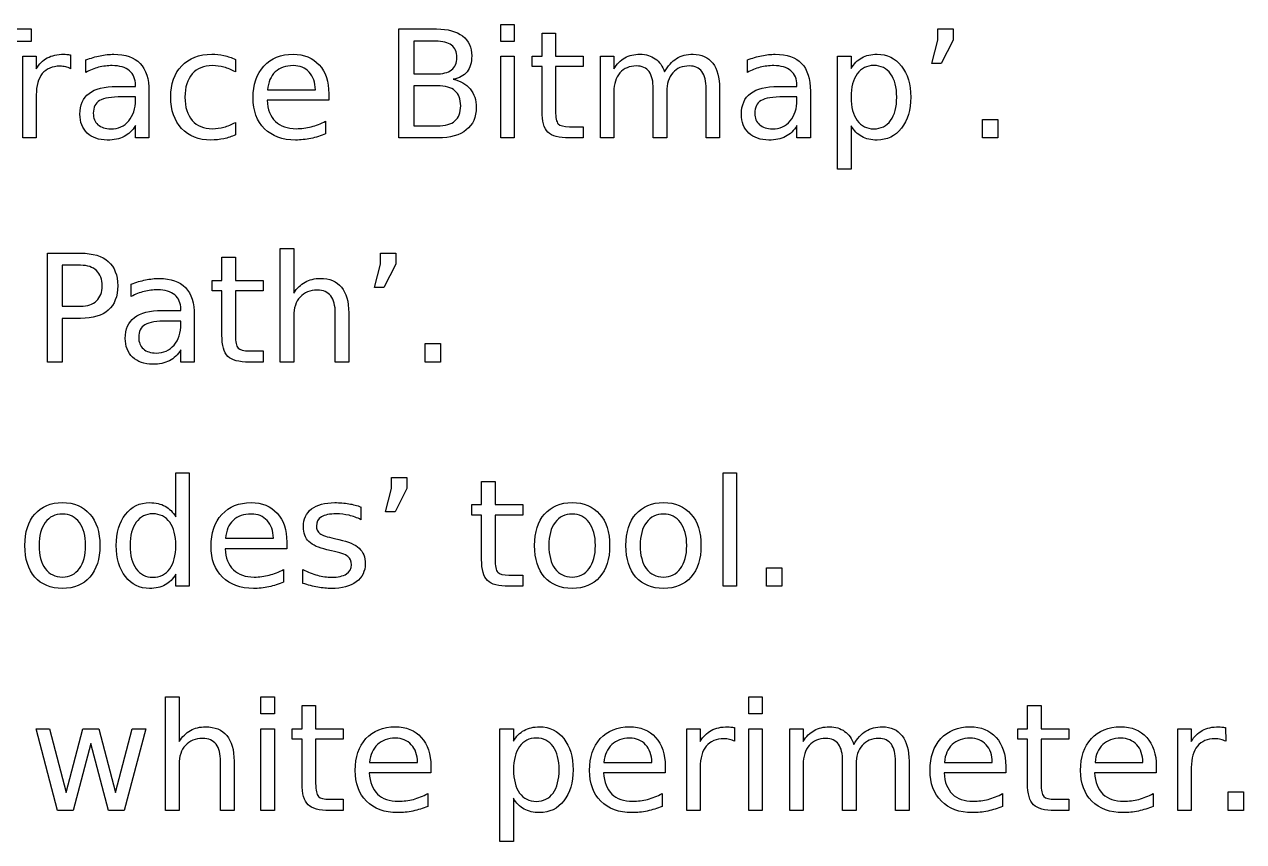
# Model space of a CAD drawing. Extents: x -140 to 352, y 0 to 216.
# Drawn here: x 311.39 to 347.34, y 125.3 to 149.39 of the extents above; entities that cross this region are included whole.
import ezdxf

# ---------------------------------------------------------------- set-up
doc = ezdxf.new("R2010")
doc.units = 0
doc.layers.add('Design_Template', color=7, linetype='CONTINUOUS')

msp = doc.modelspace()

# ---------------------------------------------------------------- linework, layer by layer
at = {"layer": 'Design_Template', "color": 7}
for points in [[(308.875307, 149.257593), (311.592281, 149.257593), (311.592281, 148.89189), (310.452153, 148.89189), (310.452153, 146.045841), (310.015456, 146.045841), (310.015456, 148.89189), (308.875307, 148.89189)], [(325.437475, 149.39312), (325.833292, 149.39312), (325.833292, 148.89189), (325.437475, 148.89189)], [(338.325361, 149.257593), (338.779273, 149.257593), (338.779273, 148.93061), (338.426464, 148.244377), (338.148955, 148.244377), (338.325361, 148.93061)], [(325.437475, 148.455193), (325.833292, 148.455193), (325.833292, 146.045841), (325.437475, 146.045841)], [(339.639741, 146.592248), (340.093656, 146.592248), (340.093656, 146.045841), (339.639741, 146.045841)], [(321.890129, 142.649078), (322.344027, 142.649078), (322.344027, 142.322095), (321.991235, 141.635861), (321.713726, 141.635861), (321.890129, 142.322095)], [(323.204512, 139.983732), (323.65841, 139.983732), (323.65841, 139.437325), (323.204512, 139.437325)], [(322.217105, 136.040566), (322.671003, 136.040566), (322.671003, 135.713579), (322.318211, 135.027345), (322.040702, 135.027345), (322.217105, 135.713579)], [(331.994355, 136.176092), (332.390168, 136.176092), (332.390168, 132.82881), (331.994355, 132.82881)], [(333.272162, 133.375217), (333.726077, 133.375217), (333.726077, 132.82881), (333.272162, 132.82881)], [(318.364291, 129.567577), (318.760122, 129.567577), (318.760122, 129.066343), (318.364291, 129.066343)], [(332.751582, 129.567577), (333.147395, 129.567577), (333.147395, 129.066343), (332.751582, 129.066343)], [(311.732115, 128.629646), (312.127928, 128.629646), (312.62271, 126.749492), (313.115336, 128.629646), (313.582159, 128.629646), (314.076923, 126.749492), (314.569563, 128.629646), (314.96538, 128.629646), (314.335075, 126.220294), (313.868269, 126.220294), (313.349823, 128.195105), (312.829226, 126.220294), (312.362416, 126.220294)], [(318.364291, 128.629646), (318.760122, 128.629646), (318.760122, 126.220294), (318.364291, 126.220294)], [(332.751582, 128.629646), (333.147395, 128.629646), (333.147395, 126.220294), (332.751582, 126.220294)], [(346.889331, 126.766701), (347.343229, 126.766701), (347.343229, 126.220294), (346.889331, 126.220294)]]:
    msp.add_lwpolyline(points, close=True, dxfattribs=at)
for points in [[(322.434377, 149.257593), (323.544396, 149.257593)], [(323.587435, 146.045841), (322.434377, 146.045841), (322.434377, 149.257593)], [(322.868918, 148.900494), (322.868918, 147.93245), (323.512131, 147.93245)], [(323.512131, 148.900494), (322.868918, 148.900494)], [(326.652894, 146.839637), (326.652894, 148.147571), (326.36249, 148.147571), (326.36249, 148.455193), (326.652894, 148.455193), (326.652894, 149.139279), (327.050876, 149.139279)], [(327.050876, 149.139279), (327.050876, 148.455193), (327.86617, 148.455193), (327.86617, 148.147571), (327.050876, 148.147571), (327.050876, 146.839637)], [(311.73856, 147.315061), (311.73856, 146.045848), (311.340592, 146.045848), (311.340592, 148.4552), (311.73856, 148.4552), (311.73856, 148.080889)], [(312.749632, 148.491762), (312.751749, 148.085182)], [(313.201392, 147.979776), (313.201392, 148.345483)], [(317.611358, 148.362691), (317.611358, 147.992684)], [(328.771846, 147.407556), (328.771846, 146.045841), (328.373878, 146.045841), (328.373878, 148.455193), (328.771846, 148.455193), (328.771846, 148.080882)], [(332.708543, 147.979776), (332.708543, 148.345483)], [(335.767574, 146.407244), (335.767574, 145.129423), (335.369606, 145.129423), (335.369606, 148.455193), (335.767574, 148.455193), (335.767574, 148.089489)], [(314.109202, 147.566743), (314.664221, 147.566743), (314.664221, 147.605464)], [(315.060034, 147.420464), (315.060034, 146.045841), (314.664221, 146.045841), (314.664221, 146.411544)], [(318.557899, 147.463485), (319.969092, 147.465602)], [(322.868918, 147.579651), (322.868918, 146.40294), (323.565908, 146.40294)], [(323.565908, 147.579651), (322.868918, 147.579651)], [(330.33147, 147.407556), (330.33147, 146.045841), (329.933501, 146.045841), (329.933501, 147.48715)], [(331.891097, 147.500058), (331.891097, 146.045841), (331.493128, 146.045841), (331.493128, 147.48715)], [(333.616356, 147.566743), (334.171375, 147.566743), (334.171375, 147.605464)], [(334.567188, 147.420464), (334.567188, 146.045841), (334.171375, 146.045841), (334.171375, 146.411544)], [(314.664221, 147.168771), (314.664221, 147.256969), (314.270545, 147.256969)], [(320.364922, 147.349471), (320.364922, 147.155863), (318.544991, 147.155863)], [(334.171375, 147.168771), (334.171375, 147.256969), (333.777699, 147.256969)], [(317.611358, 146.504046), (317.611358, 146.138343)], [(320.272421, 146.542771), (320.272421, 146.168459)], [(327.459601, 146.377124), (327.86617, 146.377124), (327.86617, 146.045841), (327.459601, 146.045841)], [(319.332342, 140.79904), (319.332342, 139.437325), (318.934359, 139.437325), (318.934359, 142.784604), (319.332342, 142.784604), (319.332342, 141.47237)], [(312.065554, 142.649078), (313.046495, 142.649078)], [(313.046495, 140.728051), (312.500095, 140.728051), (312.500095, 139.437325), (312.065554, 139.437325), (312.065554, 142.649078)], [(317.213389, 140.231121), (317.213389, 141.539055), (316.92299, 141.539055), (316.92299, 141.846677), (317.213389, 141.846677), (317.213389, 142.530763), (317.611375, 142.530763)], [(317.611375, 142.530763), (317.611375, 141.846677), (318.426684, 141.846677), (318.426684, 141.539055), (317.611375, 141.539055), (317.611375, 140.231121)], [(312.500095, 142.291978), (312.500095, 141.08515), (313.046495, 141.08515)], [(313.046495, 142.291978), (312.500095, 142.291978)], [(314.539436, 141.37126), (314.539436, 141.736967)], [(315.44725, 140.958228), (316.002268, 140.958228), (316.002268, 140.996949)], [(316.002268, 140.560256), (316.002268, 140.648454), (315.608589, 140.648454)], [(316.398081, 140.811948), (316.398081, 139.437325), (316.002268, 139.437325), (316.002268, 139.803029)], [(320.952192, 140.891542), (320.952192, 139.437325), (320.556375, 139.437325), (320.556375, 140.878634)], [(318.0201, 139.768612), (318.426684, 139.768612), (318.426684, 139.437325), (318.0201, 139.437325)], [(315.853819, 134.872458), (315.853819, 136.176092), (316.24965, 136.176092), (316.24965, 132.82881), (315.853819, 132.82881), (315.853819, 133.190213)], [(324.871687, 133.622605), (324.871687, 134.93054), (324.581287, 134.93054), (324.581287, 135.238165), (324.871687, 135.238165), (324.871687, 135.922247), (325.269673, 135.922247)], [(325.269673, 135.922247), (325.269673, 135.238165), (326.084981, 135.238165), (326.084981, 134.93054), (325.269673, 134.93054), (325.269673, 133.622605)], [(321.311446, 135.167172), (321.311446, 134.792865)], [(319.125812, 134.13244), (319.125812, 133.938832), (317.305895, 133.938832)], [(317.318803, 134.246458), (318.729995, 134.248574)], [(320.528403, 134.23785), (320.663926, 134.207723)], [(320.448809, 133.876436), (320.311131, 133.908715)], [(319.033306, 133.325739), (319.033306, 132.951428)], [(319.599081, 132.916997), (319.599081, 133.325729)], [(325.678398, 133.160096), (326.084981, 133.160096), (326.084981, 132.82881), (325.678398, 132.82881)], [(315.950628, 127.582009), (315.950628, 126.220294), (315.55266, 126.220294), (315.55266, 129.567577), (315.950628, 129.567577), (315.950628, 128.255339)], [(319.579724, 127.01409), (319.579724, 128.322028), (319.289307, 128.322028), (319.289307, 128.629646), (319.579724, 128.629646), (319.579724, 129.313732), (319.977692, 129.313732)], [(319.977692, 129.313732), (319.977692, 128.629646), (320.793004, 128.629646), (320.793004, 128.322028), (319.977692, 128.322028), (319.977692, 127.01409)], [(340.971343, 127.01409), (340.971343, 128.322028), (340.68094, 128.322028), (340.68094, 128.629646), (340.971343, 128.629646), (340.971343, 129.313732), (341.369325, 129.313732)], [(341.369325, 129.313732), (341.369325, 128.629646), (342.184637, 128.629646), (342.184637, 128.322028), (341.369325, 128.322028), (341.369325, 127.01409)], [(325.81178, 126.581697), (325.81178, 125.30388), (325.413797, 125.30388), (325.413797, 128.629646), (325.81178, 128.629646), (325.81178, 128.263943)], [(331.318877, 127.489514), (331.318877, 126.220301), (330.920891, 126.220301), (330.920891, 128.629653), (331.318877, 128.629653), (331.318877, 128.255346)], [(332.329949, 128.666219), (332.332065, 128.259639)], [(334.356382, 127.582009), (334.356382, 126.220294), (333.958396, 126.220294), (333.958396, 128.629646), (334.356382, 128.629646), (334.356382, 128.255339)], [(345.800807, 127.489514), (345.800807, 126.220301), (345.402835, 126.220301), (345.402835, 128.629653), (345.800807, 128.629653), (345.800807, 128.255346)], [(346.811875, 128.666219), (346.813992, 128.259639)], [(317.570492, 127.674511), (317.570492, 126.220294), (317.174679, 126.220294), (317.174679, 127.661603)], [(335.916005, 127.582009), (335.916005, 126.220294), (335.518037, 126.220294), (335.518037, 127.661603)], [(337.475632, 127.674511), (337.475632, 126.220294), (337.077664, 126.220294), (337.077664, 127.661603)], [(323.376607, 127.523928), (323.376607, 127.33032), (321.55669, 127.33032)], [(321.569602, 127.637942), (322.980794, 127.640059)], [(330.286296, 127.523928), (330.286296, 127.33032), (328.466362, 127.33032)], [(328.479273, 127.637942), (329.890466, 127.640059)], [(340.328144, 127.523928), (340.328144, 127.33032), (338.508213, 127.33032)], [(338.521121, 127.637942), (339.932313, 127.640059)], [(344.768226, 127.523928), (344.768226, 127.33032), (342.948309, 127.33032)], [(342.961218, 127.637942), (344.37241, 127.640059)], [(323.284106, 126.717224), (323.284106, 126.342913)], [(330.193795, 126.717224), (330.193795, 126.342913)], [(340.235642, 126.717224), (340.235642, 126.342913)], [(344.675721, 126.717224), (344.675721, 126.342913)], [(320.386417, 126.551581), (320.793004, 126.551581), (320.793004, 126.220294), (320.386417, 126.220294)], [(341.77805, 126.551581), (342.184637, 126.551581), (342.184637, 126.220294), (341.77805, 126.220294)]]:
    msp.add_lwpolyline(points, dxfattribs=at)
for points in [[(323.544396, 149.257593), (323.875682, 149.25759), (324.130966, 149.188752), (324.310241, 149.051077)], [(323.985403, 148.780027), (323.882145, 148.860334), (323.724383, 148.90049), (323.512131, 148.900494)], [(324.310241, 149.051077), (324.489494, 148.913398), (324.579132, 148.717639), (324.579132, 148.463797)], [(312.063398, 148.405723), (312.196766, 148.477429), (312.358839, 148.513281), (312.549579, 148.513281)], [(312.549579, 148.513281), (312.576813, 148.513281), (312.606933, 148.511165), (312.639925, 148.506826)], [(312.639925, 148.506826), (312.67291, 148.504003), (312.709479, 148.498923), (312.749632, 148.491762)], [(313.623025, 148.470253), (313.759275, 148.498934), (313.891934, 148.513274), (314.021008, 148.513274)], [(314.021008, 148.513274), (314.369496, 148.513274), (314.6298, 148.422921), (314.801899, 148.242225)], [(316.02807, 148.175535), (316.244626, 148.400696), (316.54078, 148.513274), (316.916527, 148.513274)], [(316.916527, 148.513274), (317.038426, 148.513274), (317.15746, 148.500363), (317.27363, 148.474553)], [(318.450334, 148.164779), (318.664026, 148.397108), (318.951575, 148.513274), (319.312971, 148.513274)], [(319.312971, 148.513274), (319.637096, 148.513274), (319.893079, 148.40858), (320.08095, 148.1992)], [(324.142435, 148.416472), (324.142435, 148.578528), (324.090086, 148.699714), (323.985403, 148.780027)], [(329.096684, 148.407868), (329.222876, 148.478138), (329.37275, 148.513274), (329.546271, 148.513274)], [(329.546271, 148.513274), (329.721235, 148.513274), (329.869669, 148.468817), (329.991586, 148.3799)], [(330.619735, 148.386355), (330.757414, 148.470966), (330.919466, 148.513274), (331.105898, 148.513274)], [(331.105898, 148.513274), (331.356875, 148.513274), (331.550483, 148.425076), (331.686736, 148.248677)], [(333.130193, 148.470253), (333.266429, 148.498934), (333.399084, 148.513274), (333.528162, 148.513274)], [(333.528162, 148.513274), (333.876664, 148.513274), (334.136954, 148.422921), (334.309053, 148.242225)], [(336.081656, 148.407868), (336.209291, 148.478138), (336.361303, 148.513274), (336.537709, 148.513274)], [(336.537709, 148.513274), (336.830264, 148.513274), (337.06762, 148.397108), (337.249759, 148.164779)], [(311.73856, 148.080889), (311.821749, 148.227172), (311.93003, 148.335446), (312.063398, 148.405723)], [(312.433409, 148.160486), (312.209677, 148.160482), (312.037578, 148.087341), (311.917119, 147.941062)], [(312.605508, 148.141118), (312.553869, 148.15403), (312.496514, 148.160486), (312.433409, 148.160486)], [(312.751784, 148.085186), (312.707323, 148.111009), (312.658569, 148.129643), (312.605508, 148.141118)], [(313.201392, 148.345483), (313.346243, 148.401412), (313.486789, 148.443001), (313.623025, 148.470253)], [(313.980128, 148.177687), (313.842449, 148.177684), (313.708369, 148.161177), (313.577848, 148.12821)], [(314.483507, 148.027104), (314.364472, 148.127491), (314.196684, 148.177684), (313.980128, 148.177687)], [(314.801899, 148.242225), (314.973995, 148.061521), (315.060034, 147.7876), (315.060034, 147.420464)], [(315.705402, 147.248365), (315.705402, 147.641317), (315.812953, 147.950375), (316.02807, 148.175535)], [(316.933728, 148.177687), (316.677015, 148.177684), (316.477675, 148.095942), (316.335706, 147.93245)], [(317.27363, 148.130362), (317.161771, 148.161901), (317.048469, 148.177684), (316.933728, 148.177687)], [(317.27363, 148.474553), (317.389796, 148.450177), (317.502367, 148.412884), (317.611358, 148.362691)], [(318.131959, 147.226853), (318.131959, 147.62124), (318.238082, 147.933883), (318.450334, 148.164779)], [(319.317278, 148.177687), (319.096411, 148.177684), (318.919296, 148.115302), (318.785924, 147.990532)], [(319.78624, 147.984079), (319.668631, 148.11315), (319.512311, 148.177684), (319.317278, 148.177687)], [(320.08095, 148.1992), (320.270265, 147.991248), (320.364908, 147.708006), (320.364922, 147.349471)], [(323.985403, 148.050765), (324.090086, 148.131075), (324.142435, 148.252977), (324.142435, 148.416472)], [(324.579132, 148.463797), (324.579132, 148.267318), (324.533246, 148.110998), (324.441453, 147.994836)], [(328.771846, 148.080882), (328.862193, 148.228597), (328.970474, 148.337591), (329.096684, 148.407868)], [(329.43226, 148.169083), (329.230052, 148.16908), (329.069421, 148.100242), (328.950387, 147.962567)], [(329.810872, 148.001288), (329.729123, 148.11315), (329.602931, 148.16908), (329.43226, 148.169083)], [(329.991586, 148.3799), (330.114914, 148.290982), (330.205973, 148.161911), (330.264788, 147.992684)], [(330.264788, 147.992684), (330.363735, 148.170515), (330.482056, 148.301738), (330.619735, 148.386355)], [(330.996195, 148.169083), (330.791104, 148.16908), (330.629048, 148.100958), (330.510014, 147.964719)], [(331.370499, 148.001288), (331.28875, 148.11315), (331.163983, 148.16908), (330.996195, 148.169083)], [(331.686736, 148.248677), (331.822972, 148.07371), (331.891097, 147.824169), (331.891097, 147.500058)], [(332.708543, 148.345483), (332.853397, 148.401412), (332.99394, 148.443001), (333.130193, 148.470253)], [(333.487296, 148.177687), (333.349604, 148.177684), (333.21552, 148.161177), (333.08502, 148.12821)], [(333.990678, 148.027104), (333.871644, 148.127491), (333.703838, 148.177684), (333.487296, 148.177687)], [(334.309053, 148.242225), (334.481149, 148.061521), (334.567188, 147.7876), (334.567188, 147.420464)], [(335.767574, 148.089489), (335.850749, 148.232901), (335.955446, 148.339027), (336.081656, 148.407868)], [(336.440896, 148.181991), (336.231512, 148.181988), (336.066592, 148.098806), (335.946119, 147.93245)], [(336.933522, 147.93245), (336.814488, 148.098806), (336.650281, 148.181988), (336.440896, 148.181991)], [(337.249759, 148.164779), (337.433324, 147.932447), (337.525113, 147.626977), (337.525113, 147.248365)], [(311.917119, 147.941062), (311.798085, 147.796211), (311.73856, 147.587547), (311.73856, 147.315061)], [(313.577848, 148.12821), (313.447349, 148.095226), (313.321866, 148.045745), (313.201392, 147.979776)], [(314.664221, 147.605464), (314.664221, 147.7876), (314.603984, 147.928147), (314.483507, 148.027104)], [(316.335706, 147.93245), (316.19372, 147.770391), (316.122727, 147.542363), (316.122727, 147.248365)], [(317.611358, 147.992684), (317.499499, 148.054349), (317.386928, 148.100242), (317.27363, 148.130362)], [(318.785924, 147.990532), (318.653982, 147.865761), (318.577983, 147.690078), (318.557899, 147.463485)], [(319.969092, 147.465637), (319.966269, 147.68219), (319.905274, 147.855005), (319.78624, 147.984079)], [(323.512131, 147.93245), (323.724383, 147.932447), (323.882145, 147.971887), (323.985403, 148.050765)], [(324.441453, 147.994836), (324.349664, 147.878666), (324.214853, 147.806244), (324.037022, 147.777563)], [(324.037022, 147.777563), (324.250713, 147.731667), (324.416349, 147.635581), (324.533958, 147.489302)], [(328.950387, 147.962567), (328.831353, 147.826321), (328.771846, 147.641317), (328.771846, 147.407556)], [(329.933501, 147.48715), (329.933501, 147.719478), (329.892621, 147.890858), (329.810872, 148.001288)], [(330.510014, 147.964719), (330.39098, 147.828473), (330.33147, 147.642753), (330.33147, 147.407556)], [(331.493128, 147.48715), (331.493128, 147.718046), (331.452245, 147.889426), (331.370499, 148.001288)], [(333.08502, 148.12821), (332.954499, 148.095226), (332.82902, 148.045745), (332.708543, 147.979776)], [(334.171375, 147.605464), (334.171375, 147.7876), (334.111138, 147.928147), (333.990678, 148.027104)], [(335.946119, 147.93245), (335.827084, 147.76752), (335.767574, 147.539495), (335.767574, 147.248365)], [(337.114236, 147.248365), (337.114236, 147.539495), (337.053999, 147.76752), (336.933522, 147.93245)], [(313.29605, 147.360227), (313.478189, 147.497902), (313.749235, 147.566743), (314.109202, 147.566743)], [(324.08435, 147.435521), (323.972491, 147.531607), (323.799683, 147.579651), (323.565908, 147.579651)], [(324.254294, 146.992372), (324.254294, 147.193148), (324.197652, 147.340867), (324.08435, 147.435521)], [(324.533958, 147.489302), (324.652993, 147.344451), (324.712499, 147.163032), (324.712499, 146.945043)], [(332.8032, 147.360227), (332.985339, 147.497902), (333.256386, 147.566743), (333.616356, 147.566743)], [(313.025003, 146.747135), (313.025003, 147.018184), (313.11535, 147.222549), (313.29605, 147.360227)], [(313.605824, 147.147259), (313.482478, 147.074117), (313.420816, 146.949347), (313.420816, 146.772947)], [(314.270545, 147.256969), (313.950727, 147.256969), (313.729148, 147.220397), (313.605824, 147.147259)], [(314.464153, 146.547071), (314.597521, 146.70339), (314.664221, 146.910623), (314.664221, 147.168771)], [(316.025932, 146.325495), (315.812241, 146.553523), (315.705402, 146.861145), (315.705402, 147.248365)], [(316.122727, 147.248365), (316.122727, 146.954367), (316.19372, 146.725622), (316.335706, 146.562131)], [(318.467549, 146.319042), (318.243818, 146.542767), (318.131959, 146.845369), (318.131959, 147.226853)], [(318.544991, 147.155863), (318.562207, 146.883378), (318.643938, 146.675426), (318.790235, 146.532011)], [(332.532154, 146.747135), (332.532154, 147.018184), (332.622504, 147.222549), (332.8032, 147.360227)], [(333.112974, 147.147259), (332.98965, 147.074117), (332.927971, 146.949347), (332.927971, 146.772947)], [(333.777699, 147.256969), (333.457882, 147.256969), (333.23632, 147.220397), (333.112974, 147.147259)], [(333.971304, 146.547071), (334.104689, 146.70339), (334.171375, 146.910623), (334.171375, 147.168771)], [(335.767574, 147.248365), (335.767574, 146.957235), (335.827084, 146.72849), (335.946119, 146.562131)], [(336.933522, 146.562131), (337.053999, 146.72849), (337.114236, 146.957235), (337.114236, 147.248365)], [(337.525113, 147.248365), (337.525113, 146.86975), (337.433324, 146.564279), (337.249759, 146.331951)], [(313.242272, 146.189972), (313.097422, 146.329082), (313.025003, 146.514802), (313.025003, 146.747135)], [(313.420816, 146.772947), (313.420816, 146.632401), (313.466702, 146.520539), (313.558495, 146.437361)], [(324.08435, 146.547071), (324.197652, 146.644593), (324.254294, 146.793024), (324.254294, 146.992372)], [(324.712499, 146.945043), (324.712499, 146.658217), (324.614977, 146.436641), (324.419944, 146.280322)], [(326.827145, 146.215784), (326.710975, 146.330515), (326.652894, 146.538467), (326.652894, 146.839637)], [(327.050876, 146.839637), (327.050862, 146.643157), (327.077405, 146.516954), (327.13047, 146.461021)], [(332.749426, 146.189972), (332.604572, 146.329082), (332.532154, 146.514802), (332.532154, 146.747135)], [(332.927971, 146.772947), (332.927971, 146.632401), (332.973874, 146.520539), (333.065646, 146.437361)], [(313.558495, 146.437361), (313.651709, 146.355615), (313.777919, 146.314739), (313.937107, 146.314739)], [(313.937107, 146.314739), (314.156531, 146.314739), (314.332207, 146.392184), (314.464153, 146.547071)], [(314.664221, 146.411544), (314.573856, 146.265261), (314.461285, 146.156983), (314.326475, 146.086714)], [(316.335706, 146.562131), (316.477675, 146.400072), (316.677015, 146.319042), (316.933728, 146.319042)], [(316.933728, 146.319042), (317.048469, 146.319042), (317.161771, 146.334106), (317.27363, 146.364219)], [(317.27363, 146.364219), (317.386928, 146.395757), (317.499499, 146.442377), (317.611358, 146.504046)], [(318.790235, 146.532011), (318.937954, 146.390032), (319.143027, 146.319042), (319.405473, 146.319042)], [(319.405473, 146.319042), (319.557485, 146.319042), (319.704494, 146.337669), (319.84648, 146.374975)], [(319.84648, 146.374975), (319.989891, 146.412264), (320.13186, 146.468193), (320.272421, 146.542771)], [(323.565908, 146.40294), (323.799683, 146.40294), (323.972491, 146.450985), (324.08435, 146.547071)], [(327.13047, 146.461021), (327.18496, 146.405088), (327.294681, 146.377124), (327.459601, 146.377124)], [(333.065646, 146.437361), (333.158864, 146.355615), (333.285073, 146.314739), (333.444261, 146.314739)], [(333.444261, 146.314739), (333.663685, 146.314739), (333.839361, 146.392184), (333.971304, 146.547071)], [(334.171375, 146.411544), (334.081025, 146.265261), (333.968439, 146.156983), (333.833629, 146.086714)], [(336.081656, 146.086714), (335.955446, 146.156983), (335.850749, 146.263829), (335.767574, 146.407244)], [(335.946119, 146.562131), (336.066592, 146.397204), (336.231512, 146.314739), (336.440896, 146.314739)], [(336.440896, 146.314739), (336.650281, 146.314739), (336.814488, 146.397204), (336.933522, 146.562131)], [(313.831693, 145.983456), (313.585024, 145.983456), (313.388551, 146.052293), (313.242272, 146.189972)], [(314.326475, 146.086714), (314.191664, 146.017873), (314.026744, 145.983456), (313.831693, 145.983456)], [(316.890707, 145.983456), (316.527871, 145.983456), (316.239606, 146.09747), (316.025932, 146.325495)], [(317.267167, 146.022176), (317.149572, 145.996353), (317.024092, 145.983456), (316.890707, 145.983456)], [(317.611358, 146.138343), (317.500942, 146.086714), (317.386201, 146.047989), (317.267167, 146.022176)], [(319.381808, 145.983456), (318.997464, 145.983456), (318.69271, 146.095318), (318.467549, 146.319042)], [(319.835724, 146.030781), (319.686563, 145.999242), (319.535263, 145.983456), (319.381808, 145.983456)], [(320.272421, 146.168459), (320.130435, 146.108222), (319.984868, 146.062333), (319.835724, 146.030781)], [(324.419944, 146.280322), (324.224897, 146.123999), (323.947388, 146.045841), (323.587435, 146.045841)], [(327.459601, 146.045841), (327.15412, 146.045841), (326.943311, 146.10249), (326.827145, 146.215784)], [(333.338847, 145.983456), (333.092178, 145.983456), (332.895706, 146.052293), (332.749426, 146.189972)], [(333.833629, 146.086714), (333.698818, 146.017873), (333.533895, 145.983456), (333.338847, 145.983456)], [(336.537709, 145.983456), (336.361303, 145.983456), (336.209291, 146.017887), (336.081656, 146.086714)], [(337.249759, 146.331951), (337.06762, 146.099618), (336.830264, 145.983456), (336.537709, 145.983456)], [(313.046495, 142.649078), (313.406465, 142.649078), (313.678242, 142.567332), (313.861806, 142.403841)], [(313.861806, 142.403841), (314.04681, 142.241782), (314.139315, 142.003713), (314.139315, 141.689642)], [(313.515456, 142.134939), (313.40504, 142.23963), (313.248721, 142.291975), (313.046495, 142.291978)], [(313.681106, 141.689642), (313.681106, 141.881814), (313.62589, 142.030245), (313.515456, 142.134939)], [(313.515456, 141.242189), (313.62589, 141.34688), (313.681106, 141.49603), (313.681106, 141.689642)], [(314.139315, 141.689642), (314.139315, 141.372692), (314.04681, 141.133191), (313.861806, 140.971136)], [(314.539436, 141.736967), (314.68429, 141.792896), (314.824833, 141.834485), (314.961087, 141.861738)], [(314.961087, 141.861738), (315.097322, 141.890418), (315.229977, 141.904759), (315.359055, 141.904762)], [(315.359055, 141.904762), (315.707557, 141.904759), (315.967847, 141.814409), (316.139943, 141.633709)], [(319.332342, 141.47237), (319.426985, 141.617213), (319.538131, 141.725491), (319.665766, 141.7972)], [(319.665766, 141.7972), (319.794841, 141.868906), (319.943275, 141.904759), (320.111078, 141.904762)], [(320.111078, 141.904762), (320.38786, 141.904759), (320.597241, 141.818713), (320.739227, 141.646617)], [(314.91591, 141.519695), (314.785393, 141.48671), (314.659913, 141.437229), (314.539436, 141.37126)], [(315.318189, 141.569172), (315.180497, 141.569168), (315.046413, 141.552662), (314.91591, 141.519695)], [(315.821568, 141.418589), (315.702534, 141.518975), (315.534731, 141.569168), (315.318189, 141.569172)], [(316.002268, 140.996949), (316.002268, 141.179084), (315.942027, 141.319631), (315.821568, 141.418589)], [(316.139943, 141.633709), (316.312042, 141.453006), (316.398081, 141.179084), (316.398081, 140.811948)], [(319.517331, 141.356203), (319.394007, 141.219957), (319.332328, 141.034237), (319.332342, 140.79904)], [(320.022869, 141.560568), (319.809192, 141.560568), (319.640677, 141.492443), (319.517331, 141.356203)], [(320.42299, 141.39062), (320.334083, 141.503919), (320.200697, 141.560568), (320.022869, 141.560568)], [(320.556375, 140.878634), (320.556375, 141.106663), (320.511914, 141.277322), (320.42299, 141.39062)], [(320.739227, 141.646617), (320.881199, 141.47595), (320.952192, 141.224261), (320.952192, 140.891542)], [(313.046495, 141.08515), (313.248721, 141.085147), (313.40504, 141.137495), (313.515456, 141.242189)], [(313.861806, 140.971136), (313.678242, 140.809077), (313.406465, 140.728047), (313.046495, 140.728051)], [(314.634093, 140.751712), (314.816232, 140.88939), (315.087279, 140.958228), (315.44725, 140.958228)], [(314.363047, 140.138619), (314.363047, 140.409669), (314.453397, 140.614033), (314.634093, 140.751712)], [(315.608589, 140.648454), (315.288775, 140.648454), (315.067209, 140.611885), (314.943867, 140.538743)], [(314.943867, 140.538743), (314.82054, 140.465602), (314.758864, 140.340831), (314.758864, 140.164432)], [(315.802197, 139.938555), (315.935582, 140.094878), (316.002268, 140.302111), (316.002268, 140.560256)], [(317.38764, 139.607269), (317.271474, 139.722003), (317.213389, 139.929951), (317.213389, 140.231121)], [(317.611375, 140.231121), (317.611375, 140.034641), (317.637904, 139.908439), (317.690969, 139.852509)], [(314.580319, 139.581456), (314.435465, 139.720567), (314.363047, 139.906287), (314.363047, 140.138619)], [(314.758864, 140.164432), (314.758864, 140.023889), (314.804764, 139.912023), (314.896539, 139.828845)], [(315.275154, 139.706227), (315.494578, 139.706227), (315.670255, 139.783668), (315.802197, 139.938555)], [(315.16974, 139.37494), (314.923071, 139.37494), (314.726599, 139.443777), (314.580319, 139.581456)], [(314.896539, 139.828845), (314.989757, 139.747096), (315.115967, 139.706227), (315.275154, 139.706227)], [(316.002268, 139.803029), (315.911918, 139.656746), (315.799329, 139.548468), (315.664522, 139.478198)], [(318.0201, 139.437325), (317.714634, 139.437325), (317.50381, 139.493974), (317.38764, 139.607269)], [(317.690969, 139.852509), (317.745456, 139.796576), (317.855177, 139.768612), (318.0201, 139.768612)], [(315.664522, 139.478198), (315.529711, 139.409357), (315.364788, 139.37494), (315.16974, 139.37494)], [(311.695539, 134.960656), (311.892015, 135.184381), (312.163075, 135.296243), (312.508695, 135.296247)], [(312.508695, 135.296247), (312.85289, 135.296243), (313.123224, 135.184381), (313.319696, 134.960656)], [(314.369496, 134.947752), (314.55306, 135.180081), (314.790416, 135.296243), (315.081546, 135.296247)], [(315.081546, 135.296247), (315.259378, 135.296243), (315.41139, 135.26111), (315.5376, 135.190837)], [(317.211237, 134.947752), (317.424929, 135.180081), (317.712464, 135.296243), (318.073874, 135.296247)], [(318.073874, 135.296247), (318.397982, 135.296243), (318.653982, 135.191553), (318.841854, 134.982169)], [(319.857233, 135.111243), (320.017846, 135.234578), (320.245874, 135.296243), (320.541311, 135.296247)], [(320.541311, 135.296247), (320.687591, 135.296243), (320.825269, 135.285487), (320.954344, 135.263968)], [(320.954344, 135.263968), (321.083421, 135.242448), (321.202456, 135.210183), (321.311446, 135.167162)], [(326.728194, 134.960656), (326.924666, 135.184381), (327.195713, 135.296243), (327.54135, 135.296247)], [(327.54135, 135.296247), (327.885541, 135.296243), (328.155875, 135.184381), (328.352351, 134.960656)], [(329.421504, 134.960656), (329.617977, 135.184381), (329.88904, 135.296243), (330.23466, 135.296247)], [(330.23466, 135.296247), (330.578852, 135.296243), (330.849185, 135.184381), (331.045661, 134.960656)], [(311.402984, 134.031334), (311.402984, 134.427154), (311.500492, 134.736928), (311.695539, 134.960656)], [(312.508695, 134.960656), (312.296447, 134.960656), (312.128658, 134.877475), (312.005313, 134.711119)], [(313.009922, 134.708967), (312.886594, 134.876759), (312.719519, 134.960656), (312.508695, 134.960656)], [(313.319696, 134.960656), (313.516186, 134.736928), (313.614424, 134.427154), (313.614424, 134.031334)], [(314.096294, 134.031334), (314.096294, 134.409946), (314.187357, 134.715419), (314.369496, 134.947752)], [(315.178341, 134.96496), (314.968957, 134.964957), (314.804037, 134.881779), (314.68356, 134.715419)], [(315.673123, 134.715419), (315.55266, 134.881779), (315.387725, 134.964957), (315.178341, 134.96496)], [(315.5376, 135.190837), (315.665235, 135.121996), (315.770645, 135.01587), (315.853819, 134.872458)], [(316.892862, 134.009821), (316.892862, 134.404209), (316.998985, 134.716852), (317.211237, 134.947752)], [(318.078182, 134.960656), (317.857314, 134.960656), (317.680199, 134.898271), (317.546828, 134.773504)], [(318.547143, 134.767048), (318.429534, 134.896119), (318.273215, 134.960656), (318.078182, 134.960656)], [(318.841854, 134.982169), (319.031154, 134.774217), (319.125812, 134.490975), (319.125812, 134.13244)], [(319.6163, 134.586349), (319.6163, 134.812938), (319.696606, 134.987905), (319.857233, 135.111243)], [(320.145481, 134.874607), (320.047973, 134.814373), (319.999205, 134.724024), (319.999205, 134.603557)], [(320.58864, 134.96496), (320.392167, 134.964957), (320.244449, 134.934833), (320.145481, 134.874607)], [(320.962944, 134.921935), (320.842485, 134.950616), (320.7177, 134.964957), (320.58864, 134.96496)], [(321.311446, 134.792865), (321.199573, 134.850226), (321.083421, 134.893251), (320.962944, 134.921935)], [(326.435621, 134.031334), (326.435621, 134.427154), (326.533147, 134.736928), (326.728194, 134.960656)], [(327.54135, 134.960656), (327.329098, 134.960656), (327.161296, 134.877475), (327.037968, 134.711119)], [(328.042577, 134.708967), (327.919249, 134.876759), (327.752174, 134.960656), (327.54135, 134.960656)], [(328.352351, 134.960656), (328.548824, 134.736928), (328.647076, 134.427154), (328.647076, 134.031334)], [(329.128949, 134.031334), (329.128949, 134.427154), (329.226457, 134.736928), (329.421504, 134.960656)], [(330.23466, 134.960656), (330.022408, 134.960656), (329.85462, 134.877475), (329.731278, 134.711119)], [(330.735887, 134.708967), (330.612559, 134.876759), (330.445484, 134.960656), (330.23466, 134.960656)], [(331.045661, 134.960656), (331.242151, 134.736928), (331.340386, 134.427154), (331.340386, 134.031334)], [(312.005313, 134.711119), (311.881972, 134.546188), (311.82031, 134.319596), (311.82031, 134.031334)], [(313.194929, 134.031334), (313.194929, 134.316728), (313.133264, 134.542604), (313.009922, 134.708967)], [(314.68356, 134.715419), (314.564526, 134.550492), (314.505019, 134.322464), (314.505019, 134.031334)], [(315.853819, 134.031334), (315.853819, 134.322464), (315.793596, 134.550492), (315.673123, 134.715419)], [(317.546828, 134.773504), (317.414885, 134.64873), (317.338872, 134.47305), (317.318803, 134.246458)], [(318.729995, 134.248606), (318.727173, 134.465162), (318.666177, 134.637974), (318.547143, 134.767048)], [(319.779777, 134.145348), (319.670786, 134.252906), (319.6163, 134.399909), (319.6163, 134.586349)], [(319.999205, 134.603557), (319.999205, 134.511771), (320.034341, 134.439346), (320.104615, 134.386285)], [(327.037968, 134.711119), (326.914626, 134.546188), (326.852961, 134.319596), (326.852961, 134.031334)], [(328.227581, 134.031334), (328.227581, 134.316728), (328.165919, 134.542604), (328.042577, 134.708967)], [(329.731278, 134.711119), (329.607937, 134.546188), (329.546271, 134.319596), (329.546271, 134.031334)], [(330.920891, 134.031334), (330.920891, 134.316728), (330.859229, 134.542604), (330.735887, 134.708967)], [(320.311131, 133.908715), (320.065887, 133.960344), (319.888771, 134.039222), (319.779777, 134.145348)], [(320.104615, 134.386285), (320.174881, 134.334656), (320.316154, 134.285175), (320.528403, 134.23785)], [(320.663926, 134.207723), (320.945016, 134.147489), (321.144371, 134.062156), (321.261966, 133.95173)], [(311.695539, 133.102011), (311.500492, 133.327172), (311.402984, 133.636946), (311.402984, 134.031334)], [(311.82031, 134.031334), (311.82031, 133.743072), (311.881259, 133.515763), (312.003161, 133.349404)], [(313.009922, 133.351552), (313.133264, 133.517912), (313.194929, 133.744508), (313.194929, 134.031334)], [(313.614424, 134.031334), (313.614424, 133.636946), (313.516186, 133.327172), (313.319696, 133.102011)], [(314.369496, 133.114919), (314.187357, 133.347248), (314.096294, 133.652722), (314.096294, 134.031334)], [(314.505019, 134.031334), (314.505019, 133.740204), (314.564526, 133.511459), (314.68356, 133.3451)], [(315.673123, 133.3451), (315.793596, 133.511459), (315.853819, 133.740204), (315.853819, 134.031334)], [(317.228453, 133.102011), (317.004721, 133.325739), (316.892862, 133.628342), (316.892862, 134.009821)], [(317.305895, 133.938832), (317.32311, 133.666346), (317.404842, 133.458394), (317.551139, 133.314983)], [(320.924234, 133.710796), (320.852511, 133.768158), (320.694054, 133.823371), (320.448809, 133.876436)], [(321.261966, 133.95173), (321.381, 133.842735), (321.440507, 133.69), (321.440524, 133.493521)], [(326.728194, 133.102011), (326.533147, 133.327172), (326.435621, 133.636946), (326.435621, 134.031334)], [(326.852961, 134.031334), (326.852961, 133.743072), (326.913914, 133.515763), (327.035813, 133.349404)], [(328.042577, 133.351552), (328.165919, 133.517912), (328.227581, 133.744508), (328.227581, 134.031334)], [(328.647076, 134.031334), (328.647076, 133.636946), (328.548824, 133.327172), (328.352351, 133.102011)], [(329.421504, 133.102011), (329.226457, 133.327172), (329.128949, 133.636946), (329.128949, 134.031334)], [(329.546271, 134.031334), (329.546271, 133.743072), (329.607224, 133.515763), (329.729123, 133.349404)], [(330.735887, 133.351552), (330.859229, 133.517912), (330.920891, 133.744508), (330.920891, 134.031334)], [(331.340386, 134.031334), (331.340386, 133.636946), (331.242151, 133.327172), (331.045661, 133.102011)], [(320.883351, 133.192354), (320.983744, 133.256888), (321.033937, 133.347238), (321.033937, 133.463404)], [(321.033937, 133.463404), (321.033937, 133.570966), (320.997365, 133.653428), (320.924234, 133.710796)], [(321.440524, 133.493521), (321.440507, 133.269796), (321.3516, 133.09268), (321.173771, 132.962174)], [(325.045938, 132.998753), (324.929772, 133.113487), (324.871687, 133.321436), (324.871687, 133.622605)], [(325.269673, 133.622605), (325.269673, 133.426126), (325.296202, 133.299923), (325.349267, 133.243994)], [(312.508695, 132.766424), (312.163075, 132.766424), (311.892015, 132.878287), (311.695539, 133.102011)], [(312.003161, 133.349404), (312.126503, 133.184477), (312.295004, 133.102011), (312.508695, 133.102011)], [(312.508695, 133.102011), (312.719519, 133.102011), (312.886594, 133.185193), (313.009922, 133.351552)], [(313.319696, 133.102011), (313.123224, 132.878287), (312.85289, 132.766424), (312.508695, 132.766424)], [(315.081546, 132.766424), (314.790416, 132.766424), (314.55306, 132.882591), (314.369496, 133.114919)], [(314.68356, 133.3451), (314.804037, 133.180173), (314.968957, 133.097711), (315.178341, 133.097711)], [(315.178341, 133.097711), (315.387725, 133.097711), (315.55266, 133.180173), (315.673123, 133.3451)], [(315.853819, 133.190213), (315.770645, 133.046798), (315.665235, 132.939956), (315.5376, 132.869682)], [(318.142712, 132.766424), (317.758367, 132.766424), (317.453613, 132.878287), (317.228453, 133.102011)], [(317.551139, 133.314983), (317.69884, 133.173001), (317.903931, 133.102011), (318.166376, 133.102011)], [(318.166376, 133.102011), (318.318388, 133.102011), (318.465398, 133.120673), (318.607366, 133.157944)], [(318.607366, 133.157944), (318.750795, 133.195229), (318.892763, 133.251162), (319.033306, 133.325739)], [(319.599081, 133.325729), (319.74536, 133.249719), (319.889498, 133.192351), (320.03147, 133.15363)], [(320.03147, 133.15363), (320.173456, 133.116341), (320.313999, 133.0977), (320.453117, 133.0977)], [(320.453117, 133.0977), (320.639549, 133.0977), (320.782961, 133.129239), (320.883351, 133.192354)], [(325.349267, 133.243994), (325.403753, 133.188061), (325.513474, 133.160096), (325.678398, 133.160096)], [(327.54135, 132.766424), (327.195713, 132.766424), (326.924666, 132.878287), (326.728194, 133.102011)], [(327.035813, 133.349404), (327.159158, 133.184477), (327.327659, 133.102011), (327.54135, 133.102011)], [(327.54135, 133.102011), (327.752174, 133.102011), (327.919249, 133.185193), (328.042577, 133.351552)], [(328.352351, 133.102011), (328.155875, 132.878287), (327.885541, 132.766424), (327.54135, 132.766424)], [(330.23466, 132.766424), (329.88904, 132.766424), (329.617977, 132.878287), (329.421504, 133.102011)], [(329.729123, 133.349404), (329.852468, 133.184477), (330.020969, 133.102011), (330.23466, 133.102011)], [(330.23466, 133.102011), (330.445484, 133.102011), (330.612559, 133.185193), (330.735887, 133.351552)], [(331.045661, 133.102011), (330.849185, 132.878287), (330.578852, 132.766424), (330.23466, 132.766424)], [(315.5376, 132.869682), (315.41139, 132.800845), (315.259378, 132.766424), (315.081546, 132.766424)], [(318.59661, 132.81375), (318.447466, 132.782211), (318.296167, 132.766424), (318.142712, 132.766424)], [(319.033306, 132.951428), (318.891338, 132.891195), (318.745771, 132.845302), (318.59661, 132.81375)], [(320.040085, 132.805135), (319.900967, 132.829512), (319.753975, 132.866804), (319.599081, 132.916997)], [(320.444502, 132.766414), (320.315442, 132.766414), (320.180631, 132.779325), (320.040085, 132.805135)], [(321.173771, 132.962174), (320.997365, 132.831667), (320.754276, 132.766414), (320.444502, 132.766414)], [(325.678398, 132.82881), (325.372931, 132.82881), (325.162108, 132.885459), (325.045938, 132.998753)], [(315.950628, 128.255339), (316.045286, 128.400182), (316.156432, 128.50846), (316.284067, 128.580173)], [(316.284067, 128.580173), (316.413145, 128.651875), (316.561576, 128.687728), (316.729382, 128.687731)], [(316.729382, 128.687731), (317.00616, 128.687728), (317.215545, 128.601682), (317.357531, 128.429586)], [(317.357531, 128.429586), (317.499499, 128.258923), (317.570492, 128.00723), (317.570492, 127.674511)], [(321.462033, 128.339236), (321.675725, 128.571565), (321.96326, 128.687728), (322.324674, 128.687731)], [(322.324674, 128.687731), (322.648781, 128.687728), (322.904781, 128.583037), (323.092653, 128.373657)], [(323.092653, 128.373657), (323.28195, 128.165701), (323.376607, 127.882459), (323.376607, 127.523928)], [(325.81178, 128.263943), (325.894954, 128.407354), (325.999655, 128.51348), (326.125847, 128.582321)], [(326.125847, 128.582321), (326.253482, 128.652595), (326.405512, 128.687728), (326.581915, 128.687731)], [(326.581915, 128.687731), (326.874473, 128.687728), (327.111829, 128.571565), (327.293951, 128.339236)], [(328.371722, 128.339236), (328.585396, 128.571565), (328.872949, 128.687728), (329.234345, 128.687731)], [(329.234345, 128.687731), (329.55847, 128.687728), (329.814453, 128.583037), (330.002324, 128.373657)], [(330.002324, 128.373657), (330.191639, 128.165701), (330.286296, 127.882459), (330.286296, 127.523928)], [(331.318877, 128.255346), (331.402051, 128.401625), (331.51033, 128.509903), (331.643697, 128.58018)], [(331.643697, 128.58018), (331.777082, 128.651882), (331.939138, 128.687735), (332.129878, 128.687738)], [(332.129878, 128.687738), (332.157112, 128.687735), (332.18725, 128.685622), (332.220228, 128.681282)], [(332.220228, 128.681282), (332.253213, 128.67846), (332.289778, 128.67338), (332.329949, 128.666219)], [(334.356382, 128.255339), (334.446728, 128.403054), (334.55501, 128.512048), (334.681202, 128.582321)], [(334.681202, 128.582321), (334.807412, 128.652595), (334.957286, 128.687728), (335.130807, 128.687731)], [(335.130807, 128.687731), (335.30577, 128.687728), (335.454205, 128.643271), (335.576104, 128.554357)], [(335.576104, 128.554357), (335.699446, 128.465439), (335.790508, 128.336365), (335.84932, 128.167141)], [(335.84932, 128.167141), (335.94827, 128.344969), (336.066592, 128.476192), (336.204271, 128.560809)], [(336.204271, 128.560809), (336.341946, 128.645423), (336.504001, 128.687728), (336.690434, 128.687731)], [(336.690434, 128.687731), (336.94141, 128.687728), (337.135018, 128.59953), (337.271268, 128.42313)], [(337.271268, 128.42313), (337.407504, 128.248167), (337.475632, 127.998626), (337.475632, 127.674511)], [(338.413556, 128.339236), (338.627247, 128.571565), (338.914796, 128.687728), (339.276193, 128.687731)], [(339.276193, 128.687731), (339.600318, 128.687728), (339.8563, 128.583037), (340.044172, 128.373657)], [(340.044172, 128.373657), (340.233487, 128.165701), (340.32813, 127.882459), (340.328144, 127.523928)], [(342.853652, 128.339236), (343.067344, 128.571565), (343.354879, 128.687728), (343.716289, 128.687731)], [(343.716289, 128.687731), (344.040396, 128.687728), (344.296397, 128.583037), (344.484269, 128.373657)], [(344.484269, 128.373657), (344.673569, 128.165701), (344.768226, 127.882459), (344.768226, 127.523928)], [(345.800807, 128.255346), (345.883996, 128.401625), (345.992274, 128.509903), (346.125641, 128.58018)], [(346.125641, 128.58018), (346.259012, 128.651882), (346.421068, 128.687735), (346.611822, 128.687738)], [(346.611822, 128.687738), (346.639056, 128.687735), (346.669177, 128.685622), (346.702172, 128.681282)], [(346.702172, 128.681282), (346.735157, 128.67846), (346.771722, 128.67338), (346.811875, 128.666219)], [(316.135635, 128.139172), (316.012308, 128.002926), (315.950628, 127.817206), (315.950628, 127.582009)], [(316.64117, 128.343537), (316.427478, 128.343537), (316.258977, 128.275415), (316.135635, 128.139172)], [(317.041294, 128.173593), (316.952387, 128.286887), (316.819001, 128.343537), (316.64117, 128.343537)], [(317.174679, 127.661603), (317.174679, 127.889631), (317.130218, 128.060295), (317.041294, 128.173593)], [(321.143658, 127.401309), (321.143658, 127.795694), (321.249784, 128.108336), (321.462033, 128.339236)], [(321.797627, 128.164985), (321.665685, 128.040215), (321.589668, 127.864535), (321.569602, 127.637942)], [(322.328963, 128.352141), (322.108114, 128.352141), (321.930995, 128.289756), (321.797627, 128.164985)], [(322.797925, 128.158533), (322.680334, 128.287604), (322.524014, 128.352141), (322.328963, 128.352141)], [(322.980794, 127.640094), (322.977972, 127.856647), (322.916959, 128.029458), (322.797925, 128.158533)], [(325.990324, 128.106904), (325.87129, 127.941977), (325.81178, 127.713948), (325.81178, 127.422818)], [(326.485105, 128.356445), (326.275721, 128.356441), (326.110801, 128.273263), (325.990324, 128.106904)], [(326.977731, 128.106904), (326.858697, 128.273263), (326.694486, 128.356441), (326.485105, 128.356445)], [(327.158428, 127.422818), (327.158428, 127.713948), (327.098191, 127.941977), (326.977731, 128.106904)], [(327.293951, 128.339236), (327.477533, 128.106904), (327.569304, 127.80143), (327.569304, 127.422818)], [(328.05333, 127.401309), (328.05333, 127.795694), (328.159456, 128.108336), (328.371722, 128.339236)], [(328.707298, 128.164985), (328.575356, 128.040215), (328.499357, 127.864535), (328.479273, 127.637942)], [(329.238652, 128.352141), (329.017785, 128.352141), (328.840684, 128.289756), (328.707298, 128.164985)], [(329.707614, 128.158533), (329.590023, 128.287604), (329.4337, 128.352141), (329.238652, 128.352141)], [(329.890466, 127.640094), (329.887643, 127.856647), (329.826648, 128.029458), (329.707614, 128.158533)], [(331.497421, 128.115519), (331.378387, 127.970665), (331.318877, 127.762), (331.318877, 127.489514)], [(332.013712, 128.334939), (331.789994, 128.334939), (331.617895, 128.261798), (331.497421, 128.115519)], [(332.185807, 128.315572), (332.134185, 128.328483), (332.076817, 128.334939), (332.013712, 128.334939)], [(332.332087, 128.259642), (332.287622, 128.285466), (332.238869, 128.304096), (332.185807, 128.315572)], [(334.534923, 128.13702), (334.415888, 128.000778), (334.356382, 127.815774), (334.356382, 127.582009)], [(335.016796, 128.343537), (334.814587, 128.343537), (334.653957, 128.274699), (334.534923, 128.13702)], [(335.395408, 128.175745), (335.313659, 128.287604), (335.187466, 128.343537), (335.016796, 128.343537)], [(335.518037, 127.661603), (335.518023, 127.893935), (335.477157, 128.065315), (335.395408, 128.175745)], [(336.09455, 128.139172), (335.975515, 128.002926), (335.916005, 127.817206), (335.916005, 127.582009)], [(336.580727, 128.343537), (336.37564, 128.343537), (336.213584, 128.275415), (336.09455, 128.139172)], [(336.955031, 128.175745), (336.873286, 128.287604), (336.748515, 128.343537), (336.580727, 128.343537)], [(337.077664, 127.661603), (337.077646, 127.8925), (337.03678, 128.063879), (336.955031, 128.175745)], [(338.095181, 127.401309), (338.095181, 127.795694), (338.201303, 128.108336), (338.413556, 128.339236)], [(338.749146, 128.164985), (338.617204, 128.040215), (338.541205, 127.864535), (338.521121, 127.637942)], [(339.2805, 128.352141), (339.059633, 128.352141), (338.882517, 128.289756), (338.749146, 128.164985)], [(339.749462, 128.158533), (339.631853, 128.287604), (339.475533, 128.352141), (339.2805, 128.352141)], [(339.932313, 127.640094), (339.929491, 127.856647), (339.868496, 128.029458), (339.749462, 128.158533)], [(342.535277, 127.401309), (342.535277, 127.795694), (342.6414, 128.108336), (342.853652, 128.339236)], [(343.189242, 128.164985), (343.0573, 128.040215), (342.981287, 127.864535), (342.961218, 127.637942)], [(343.720596, 128.352141), (343.499729, 128.352141), (343.322614, 128.289756), (343.189242, 128.164985)], [(344.189558, 128.158533), (344.071949, 128.287604), (343.91563, 128.352141), (343.720596, 128.352141)], [(344.37241, 127.640094), (344.369588, 127.856647), (344.308592, 128.029458), (344.189558, 128.158533)], [(345.979365, 128.115519), (345.860331, 127.970665), (345.800807, 127.762), (345.800807, 127.489514)], [(346.495656, 128.334939), (346.271921, 128.334939), (346.099825, 128.261798), (345.979365, 128.115519)], [(346.667751, 128.315572), (346.616115, 128.328483), (346.558743, 128.334939), (346.495656, 128.334939)], [(346.814031, 128.259642), (346.769567, 128.285466), (346.720813, 128.304096), (346.667751, 128.315572)], [(321.479235, 126.493496), (321.255517, 126.717224), (321.143658, 127.019826), (321.143658, 127.401309)], [(321.55669, 127.33032), (321.573906, 127.057831), (321.655641, 126.849882), (321.80192, 126.706468)], [(325.81178, 127.422818), (325.81178, 127.131688), (325.87129, 126.902944), (325.990324, 126.736584)], [(326.977731, 126.736584), (327.098191, 126.902944), (327.158428, 127.131688), (327.158428, 127.422818)], [(327.569304, 127.422818), (327.569304, 127.044207), (327.477533, 126.738736), (327.293951, 126.506404)], [(328.388924, 126.493496), (328.165206, 126.717224), (328.05333, 127.019826), (328.05333, 127.401309)], [(328.466362, 127.33032), (328.483577, 127.057831), (328.56533, 126.849882), (328.711606, 126.706468)], [(338.430771, 126.493496), (338.20704, 126.717224), (338.095181, 127.019826), (338.095181, 127.401309)], [(338.508213, 127.33032), (338.525429, 127.057831), (338.60716, 126.849882), (338.753457, 126.706468)], [(342.870868, 126.493496), (342.647136, 126.717224), (342.535277, 127.019826), (342.535277, 127.401309)], [(342.948309, 127.33032), (342.965525, 127.057831), (343.047256, 126.849882), (343.193553, 126.706468)], [(319.753961, 126.390238), (319.637809, 126.504972), (319.579724, 126.71292), (319.579724, 127.01409)], [(319.977692, 127.01409), (319.977692, 126.817614), (320.004221, 126.691411), (320.057286, 126.635478)], [(341.145594, 126.390238), (341.029424, 126.504972), (340.971343, 126.71292), (340.971343, 127.01409)], [(341.369325, 127.01409), (341.369325, 126.817614), (341.395854, 126.691411), (341.448919, 126.635478)], [(320.057286, 126.635478), (320.11179, 126.579545), (320.221497, 126.551581), (320.386417, 126.551581)], [(321.80192, 126.706468), (321.949639, 126.564489), (322.154712, 126.493496), (322.417175, 126.493496)], [(322.858165, 126.549429), (323.001576, 126.586717), (323.143562, 126.642647), (323.284106, 126.717224)], [(326.125847, 126.261167), (325.999655, 126.33144), (325.894954, 126.438283), (325.81178, 126.581697)], [(325.990324, 126.736584), (326.110801, 126.571657), (326.275721, 126.489195), (326.485105, 126.489195)], [(326.485105, 126.489195), (326.694486, 126.489195), (326.858697, 126.571657), (326.977731, 126.736584)], [(328.711606, 126.706468), (328.859328, 126.564489), (329.064401, 126.493496), (329.326847, 126.493496)], [(329.767851, 126.549429), (329.911262, 126.586717), (330.053248, 126.642647), (330.193795, 126.717224)], [(338.753457, 126.706468), (338.901176, 126.564489), (339.106249, 126.493496), (339.368694, 126.493496)], [(339.809702, 126.549429), (339.953113, 126.586717), (340.095082, 126.642647), (340.235642, 126.717224)], [(341.448919, 126.635478), (341.503409, 126.579545), (341.61313, 126.551581), (341.77805, 126.551581)], [(343.193553, 126.706468), (343.341254, 126.564489), (343.546345, 126.493496), (343.808791, 126.493496)], [(344.249781, 126.549429), (344.39321, 126.586717), (344.535178, 126.642647), (344.675721, 126.717224)], [(320.386417, 126.220294), (320.08095, 126.220294), (319.870127, 126.276943), (319.753961, 126.390238)], [(322.393511, 126.157909), (322.009149, 126.157909), (321.704395, 126.269771), (321.479235, 126.493496)], [(322.847409, 126.205238), (322.698265, 126.173699), (322.546966, 126.157909), (322.393511, 126.157909)], [(322.417175, 126.493496), (322.569187, 126.493496), (322.716179, 126.512158), (322.858165, 126.549429)], [(323.284106, 126.342913), (323.14212, 126.282679), (322.996553, 126.236786), (322.847409, 126.205238)], [(326.581915, 126.157909), (326.405512, 126.157909), (326.253482, 126.19234), (326.125847, 126.261167)], [(327.293951, 126.506404), (327.111829, 126.274075), (326.874473, 126.157909), (326.581915, 126.157909)], [(329.303182, 126.157909), (328.918835, 126.157909), (328.614084, 126.269771), (328.388924, 126.493496)], [(329.757098, 126.205238), (329.607937, 126.173699), (329.456637, 126.157909), (329.303182, 126.157909)], [(329.326847, 126.493496), (329.478876, 126.493496), (329.625865, 126.512158), (329.767851, 126.549429)], [(330.193795, 126.342913), (330.051809, 126.282679), (329.906242, 126.236786), (329.757098, 126.205238)], [(339.34503, 126.157909), (338.960686, 126.157909), (338.655932, 126.269771), (338.430771, 126.493496)], [(339.798946, 126.205238), (339.649784, 126.173699), (339.498485, 126.157909), (339.34503, 126.157909)], [(339.368694, 126.493496), (339.520706, 126.493496), (339.667716, 126.512158), (339.809702, 126.549429)], [(340.235642, 126.342913), (340.093656, 126.282679), (339.94809, 126.236786), (339.798946, 126.205238)], [(341.77805, 126.220294), (341.472583, 126.220294), (341.26176, 126.276943), (341.145594, 126.390238)], [(343.785126, 126.157909), (343.400782, 126.157909), (343.096028, 126.269771), (342.870868, 126.493496)], [(344.239024, 126.205238), (344.089881, 126.173699), (343.938581, 126.157909), (343.785126, 126.157909)], [(343.808791, 126.493496), (343.960803, 126.493496), (344.107812, 126.512158), (344.249781, 126.549429)], [(344.675721, 126.342913), (344.533753, 126.282679), (344.388186, 126.236786), (344.239024, 126.205238)]]:
    msp.add_open_spline(points, degree=3, dxfattribs=at)

doc.saveas('drawing.dxf')
